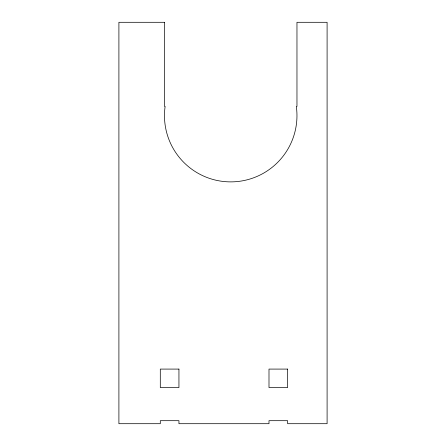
<?xml version="1.0" encoding="UTF-8"?>
<svg xmlns="http://www.w3.org/2000/svg" width="446" height="446" viewBox="0 0 446 446"><rect width="100%" height="100%" fill="white"/><g stroke="black" fill="none" stroke-linecap="round" stroke-linejoin="round"><path stroke-width="0.67" d="M164.474 22.3L118.904 22.3L118.904 423.7L160.298 423.7L160.298 420.69L178.941 420.69L178.941 423.7L268.994 423.7L268.994 420.69L287.637 420.69L287.637 423.7L327.096 423.7L327.096 22.3L296.964 22.3L296.964 106.388L296.317 106.388A66.242 66.242 0 0 1 230.721 181.879A66.242 66.242 0 0 1 165.12 106.388L164.474 106.388L164.474 22.3M178.941 369.087L160.298 369.087L160.298 387.568L178.941 387.568L178.941 369.087M287.637 369.087L268.994 369.087L268.994 387.568L287.637 387.568L287.637 369.087"/></g></svg>
